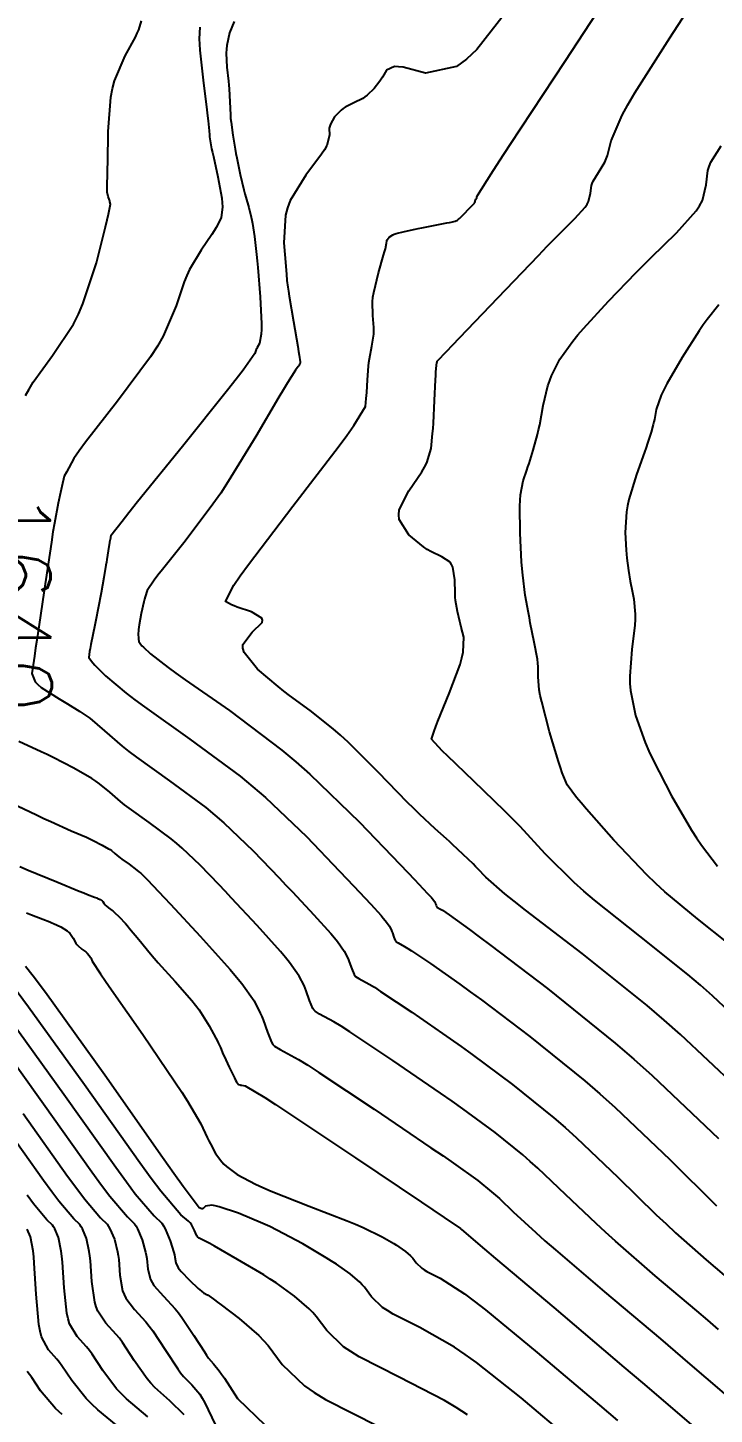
# Model space of a CAD drawing. Header units: metres. Extents: x 837476 to 838477, y 1189012 to 1191014.
# Drawn here: x 837654.7 to 837694.9, y 1190589.2 to 1190670.2 of the extents above; entities that cross this region are included whole.
import ezdxf

# ---------------------------------------------------------------- set-up
doc = ezdxf.new("R2010")
doc.units = ezdxf.units.M
doc.header["$LTSCALE"] = 0.3
doc.layers.add('COTAS 10', color=1, linetype='Continuous')
doc.layers.add('COTAS INT', color=252, linetype='Continuous')
doc.styles.get("Standard").update_dxf_attribs({"font": 'simplex.shx'})

msp = doc.modelspace()

# ---------------------------------------------------------------- linework, layer by layer
at = {"layer": 'COTAS 10'}
for points in [[(837697.138, 1190611.416), (837694.757, 1190613.656), (837694.049, 1190614.276), (837693.319, 1190614.897), (837690.506, 1190617.138), (837687.864, 1190619.24), (837687.241, 1190619.773), (837686.666, 1190620.285), (837684.985, 1190621.956), (837683.508, 1190623.539), (837683.063, 1190623.995), (837682.601, 1190624.459), (837680.803, 1190626.201), (837679.268, 1190627.667), (837678.973, 1190627.957), (837678.734, 1190628.196), (837678.342, 1190628.644), (837678.485, 1190629.127), (837678.583, 1190629.389), (837678.708, 1190629.706), (837679.371, 1190631.315), (837680.007, 1190633.018), (837680.115, 1190633.395), (837680.192, 1190633.73), (837680.224, 1190634.601), (837680.067, 1190635.2), (837680.026, 1190635.365), (837679.985, 1190635.529), (837679.847, 1190636.118), (837679.743, 1190636.757), (837679.723, 1190636.954), (837679.708, 1190637.159), (837679.689, 1190637.968), (837679.58, 1190638.698), (837679.508, 1190638.853), (837679.419, 1190638.987), (837678.946, 1190639.299), (837678.291, 1190639.605), (837678.086, 1190639.735), (837677.871, 1190639.884), (837677.01, 1190640.588), (837676.446, 1190641.489), (837676.418, 1190641.763), (837676.446, 1190642.047), (837677.012, 1190643.164), (837677.776, 1190644.263), (837677.93, 1190644.536), (837678.059, 1190644.796), (837678.314, 1190645.625), (837678.4, 1190646.507), (837678.422, 1190646.801), (837678.443, 1190647.117), (837678.511, 1190648.439), (837678.567, 1190649.646), (837678.58, 1190649.89), (837678.592, 1190650.095), (837678.625, 1190650.508), (837678.649, 1190650.639), (837678.654, 1190650.665), (837678.659, 1190650.687), (837678.673, 1190650.732), (837679.222, 1190651.312), (837679.565, 1190651.671), (837679.989, 1190652.116), (837682.211, 1190654.442), (837684.581, 1190656.908), (837685.099, 1190657.442), (837685.557, 1190657.911), (837686.712, 1190659.065), (837687.318, 1190659.738), (837687.43, 1190659.903), (837687.518, 1190660.059), (837687.634, 1190660.546), (837687.679, 1190660.992), (837687.722, 1190661.121), (837687.779, 1190661.254), (837688.095, 1190661.753), (837688.455, 1190662.352), (837688.539, 1190662.547), (837688.616, 1190662.755), (837688.841, 1190663.608), (837689.476, 1190665.1), (837689.812, 1190665.71), (837690.217, 1190666.406), (837692.261, 1190669.629), (837694.511, 1190673.095)], [(837654.604, 1190648.73), (837654.811, 1190649.107), (837655.05, 1190649.5), (837656.187, 1190651.057), (837657.402, 1190652.901), (837657.691, 1190653.475), (837657.959, 1190654.076), (837658.754, 1190656.477), (837659.28, 1190658.574), (837659.379, 1190658.984), (837659.457, 1190659.319), (837659.568, 1190659.914), (837659.536, 1190660.048), (837659.523, 1190660.094), (837659.508, 1190660.144), (837659.442, 1190660.354), (837659.384, 1190660.597), (837659.375, 1190660.667), (837659.369, 1190660.74), (837659.373, 1190661.012), (837659.396, 1190661.666), (837659.402, 1190661.978), (837659.408, 1190662.348), (837659.43, 1190664.158), (837659.594, 1190666.161), (837659.691, 1190666.653), (837659.809, 1190667.117), (837660.419, 1190668.565), (837661.023, 1190669.652), (837661.137, 1190669.888), (837661.229, 1190670.095), (837661.372, 1190670.612)], [(837695.115, 1190594.161), (837694.482, 1190594.7), (837693.838, 1190595.249), (837691.413, 1190597.303), (837689.087, 1190599.317), (837688.504, 1190599.839), (837687.948, 1190600.347), (837686.164, 1190602.054), (837684.554, 1190603.587), (837684.108, 1190603.984), (837683.663, 1190604.37), (837682.054, 1190605.667), (837680.159, 1190607.056), (837679.533, 1190607.499), (837678.864, 1190607.968), (837676.08, 1190609.873), (837673.554, 1190611.551), (837673.047, 1190611.876), (837672.624, 1190612.141), (837671.789, 1190612.594), (837671.523, 1190612.751), (837671.458, 1190612.83), (837671.396, 1190612.923), (837671.205, 1190613.387), (837671.011, 1190613.947), (837670.948, 1190614.102), (837670.88, 1190614.256), (837670.604, 1190614.812), (837670.042, 1190615.601), (837669.794, 1190615.903), (837669.507, 1190616.24), (837668.137, 1190617.76), (837666.635, 1190619.369), (837666.265, 1190619.763), (837665.914, 1190620.135), (837664.813, 1190621.292), (837663.765, 1190622.289), (837663.448, 1190622.56), (837663.12, 1190622.829), (837661.839, 1190623.78), (837660.658, 1190624.622), (837660.394, 1190624.821), (837660.157, 1190625.006), (837659.526, 1190625.551), (837658.928, 1190626.039), (837658.712, 1190626.188), (837658.474, 1190626.343), (837657.433, 1190626.95), (837656.218, 1190627.581), (837655.871, 1190627.75), (837655.52, 1190627.917), (837654.211, 1190628.504)], [(837680.435, 1190589.181), (837679.774, 1190589.606), (837679.091, 1190590.017), (837676.45, 1190591.381), (837674.108, 1190592.57), (837673.615, 1190592.871), (837673.19, 1190593.159), (837672.213, 1190594.096), (837671.597, 1190594.926), (837671.399, 1190595.147), (837671.189, 1190595.364), (837670.329, 1190596.114), (837669.247, 1190596.883), (837668.897, 1190597.112), (837668.526, 1190597.348), (837667, 1190598.258), (837665.639, 1190599.03), (837665.371, 1190599.179), (837665.15, 1190599.3), (837664.746, 1190599.502), (837664.648, 1190599.583), (837664.62, 1190599.628), (837664.591, 1190599.682), (837664.487, 1190599.955), (837664.3, 1190600.297), (837664.22, 1190600.393), (837664.127, 1190600.491), (837663.69, 1190600.854), (837662.509, 1190602.245), (837661.948, 1190602.991), (837661.284, 1190603.894), (837658.041, 1190608.462), (837654.786, 1190612.997), (837654.116, 1190613.88)], [(837661.756, 1190589.052), (837660.499, 1190590.116), (837660.203, 1190590.41), (837659.929, 1190590.705), (837659.129, 1190591.767), (837658.5, 1190592.719), (837658.335, 1190592.943), (837658.173, 1190593.15), (837657.621, 1190593.755), (837657.181, 1190594.492), (837657.091, 1190594.782), (837657.015, 1190595.108), (837656.852, 1190596.598), (837656.757, 1190598.102), (837656.724, 1190598.437), (837656.687, 1190598.738), (837656.528, 1190599.533), (837656.316, 1190600.037), (837656.245, 1190600.154), (837656.17, 1190600.262), (837655.856, 1190600.571), (837655.066, 1190601.502), (837654.69, 1190602.002)]]:
    msp.add_lwpolyline(points, dxfattribs=at)
at = {"layer": 'COTAS INT'}
for points in [[(837696.121, 1190608.367), (837692.895, 1190611.402), (837691.935, 1190612.243), (837690.946, 1190613.084), (837687.134, 1190616.121), (837683.836, 1190618.654), (837683.171, 1190619.177), (837682.614, 1190619.623), (837681.499, 1190620.588), (837681.046, 1190621.073), (837680.906, 1190621.215), (837680.761, 1190621.361), (837680.183, 1190621.92), (837679.555, 1190622.502), (837679.378, 1190622.663), (837679.2, 1190622.824), (837678.543, 1190623.405), (837677.632, 1190624.264), (837677.292, 1190624.6), (837676.915, 1190624.979), (837675.239, 1190626.7), (837673.457, 1190628.471), (837673.013, 1190628.881), (837672.59, 1190629.256), (837671.242, 1190630.319), (837670.033, 1190631.198), (837669.699, 1190631.457), (837669.364, 1190631.723), (837668.157, 1190632.74), (837667.375, 1190633.718), (837667.308, 1190633.958), (837667.307, 1190634.186), (837667.846, 1190634.9), (837668.426, 1190635.466), (837668.451, 1190635.599), (837668.418, 1190635.723), (837667.807, 1190636.087), (837666.97, 1190636.362), (837666.794, 1190636.43), (837666.641, 1190636.494), (837666.291, 1190636.692), (837666.777, 1190637.652), (837667.152, 1190638.196), (837667.631, 1190638.86), (837670.231, 1190642.263), (837672.878, 1190645.705), (837673.387, 1190646.394), (837673.799, 1190646.969), (837674.479, 1190648.093), (837674.523, 1190648.559), (837674.535, 1190648.72), (837674.546, 1190648.894), (837674.584, 1190649.636), (837674.645, 1190650.442), (837674.671, 1190650.657), (837674.702, 1190650.869), (837674.843, 1190651.602), (837674.955, 1190652.309), (837674.965, 1190652.504), (837674.968, 1190652.699), (837674.904, 1190653.399), (837674.881, 1190654.205), (837674.91, 1190654.467), (837674.953, 1190654.746), (837675.232, 1190655.891), (837675.533, 1190656.92), (837675.59, 1190657.126), (837675.635, 1190657.298), (837675.7, 1190657.631), (837675.717, 1190657.749), (837675.731, 1190657.785), (837675.749, 1190657.823), (837675.85, 1190657.969), (837676.065, 1190658.116), (837676.155, 1190658.154), (837676.259, 1190658.191), (837676.745, 1190658.313), (837677.371, 1190658.439), (837677.562, 1190658.477), (837677.761, 1190658.517), (837678.547, 1190658.676), (837679.236, 1190658.814), (837679.375, 1190658.841), (837679.491, 1190658.863), (837679.722, 1190658.903), (837679.852, 1190658.977), (837679.905, 1190659.02), (837679.966, 1190659.074), (837680.244, 1190659.35), (837680.523, 1190659.64), (837680.584, 1190659.703), (837680.638, 1190659.758), (837680.772, 1190659.892), (837680.842, 1190659.97), (837680.855, 1190659.989), (837680.865, 1190660.007), (837680.878, 1190660.063), (837680.883, 1190660.114), (837680.888, 1190660.129), (837680.895, 1190660.144), (837680.931, 1190660.202), (837680.973, 1190660.271), (837680.982, 1190660.293), (837680.991, 1190660.317), (837681.017, 1190660.415), (837681.815, 1190661.684), (837682.31, 1190662.445), (837682.925, 1190663.385), (837686.136, 1190668.262), (837689.519, 1190673.426)], [(837683.504, 1190672.182), (837680.988, 1190668.945), (837680.371, 1190668.373), (837679.79, 1190667.941), (837677.982, 1190667.553), (837676.671, 1190667.903), (837676.404, 1190667.935), (837676.178, 1190667.941), (837675.706, 1190667.73), (837675.471, 1190667.328), (837675.394, 1190667.214), (837675.312, 1190667.098), (837674.975, 1190666.665), (837674.57, 1190666.268), (837674.445, 1190666.173), (837674.314, 1190666.086), (837673.796, 1190665.828), (837673.287, 1190665.573), (837673.161, 1190665.487), (837673.043, 1190665.394), (837672.671, 1190665.006), (837672.425, 1190664.58), (837672.386, 1190664.463), (837672.359, 1190664.347), (837672.367, 1190663.934), (837672.209, 1190663.326), (837672.078, 1190663.088), (837671.91, 1190662.819), (837670.987, 1190661.595), (837670.078, 1190660.124), (837669.919, 1190659.7), (837669.799, 1190659.267), (837669.698, 1190657.644), (837669.824, 1190656.29), (837669.847, 1190656.028), (837669.864, 1190655.814), (837669.884, 1190655.448), (837669.934, 1190655.052), (837669.97, 1190654.82), (837670.016, 1190654.534), (837670.266, 1190653.059), (837670.516, 1190651.587), (837670.564, 1190651.304), (837670.601, 1190651.075), (837670.657, 1190650.696), (837670.652, 1190650.668), (837670.65, 1190650.652), (837670.647, 1190650.621), (837670.646, 1190650.592), (837670.646, 1190650.585), (837670.645, 1190650.579), (837670.643, 1190650.561), (837670.603, 1190650.499), (837670.577, 1190650.465), (837670.546, 1190650.424), (837670.384, 1190650.214), (837669.907, 1190649.462), (837669.677, 1190649.079), (837669.405, 1190648.621), (837668.071, 1190646.332), (837666.457, 1190643.702), (837666.009, 1190643.028), (837665.56, 1190642.378), (837663.933, 1190640.225), (837662.601, 1190638.566), (837662.337, 1190638.227), (837662.12, 1190637.939), (837661.717, 1190637.336), (837661.6, 1190636.97), (837661.563, 1190636.833), (837661.525, 1190636.68), (837661.371, 1190635.996), (837661.241, 1190635.328), (837661.218, 1190635.184), (837661.2, 1190635.059), (837661.181, 1190634.754), (837661.198, 1190634.58), (837661.203, 1190634.537), (837661.208, 1190634.495), (837661.225, 1190634.363), (837661.341, 1190634.178), (837661.408, 1190634.104), (837661.49, 1190634.019), (837661.91, 1190633.629), (837662.933, 1190632.844), (837663.394, 1190632.51), (837663.934, 1190632.126), (837666.526, 1190630.317), (837669.577, 1190628.015), (837670.404, 1190627.32), (837671.225, 1190626.6), (837674.128, 1190623.793), (837676.475, 1190621.349), (837676.945, 1190620.859), (837677.337, 1190620.449), (837678.106, 1190619.642), (837678.325, 1190619.4), (837678.371, 1190619.346), (837678.41, 1190619.298), (837678.5, 1190619.172), (837678.544, 1190619.083), (837678.555, 1190619.058), (837678.565, 1190619.034), (837678.596, 1190618.944), (837678.626, 1190618.87), (837678.636, 1190618.855), (837678.647, 1190618.843), (837678.689, 1190618.818), (837678.822, 1190618.745), (837678.89, 1190618.703), (837678.971, 1190618.651), (837679.374, 1190618.383), (837680.551, 1190617.523), (837681.12, 1190617.097), (837681.793, 1190616.591), (837685.104, 1190614.085), (837689.07, 1190610.893), (837690.156, 1190609.955), (837691.238, 1190608.992), (837695.104, 1190605.318)], [(837664.785, 1190670.254), (837664.751, 1190669.571), (837664.768, 1190669.26), (837664.796, 1190668.897), (837664.99, 1190667.146), (837665.206, 1190665.418), (837665.247, 1190665.069), (837665.281, 1190664.776), (837665.339, 1190664.187), (837665.35, 1190663.963), (837665.356, 1190663.901), (837665.362, 1190663.838), (837665.391, 1190663.608), (837665.482, 1190663.143), (837665.527, 1190662.931), (837665.581, 1190662.684), (837665.847, 1190661.493), (837666.072, 1190660.26), (837666.101, 1190659.986), (837666.114, 1190659.742), (837666.037, 1190659.104), (837665.752, 1190658.541), (837665.633, 1190658.345), (837665.497, 1190658.131), (837664.862, 1190657.209), (837664.185, 1190656.08), (837664.023, 1190655.735), (837663.871, 1190655.375), (837663.415, 1190653.959), (837662.653, 1190652.19), (837662.31, 1190651.607), (837661.909, 1190650.985), (837659.98, 1190648.405), (837658.1, 1190646.003), (837657.729, 1190645.494), (837657.424, 1190645.051), (837656.993, 1190644.258), (837656.86, 1190644.015), (837656.72, 1190643.41), (837656.681, 1190643.24), (837656.642, 1190643.068), (837656.501, 1190642.438), (837656.291, 1190641.268), (837656.208, 1190640.756), (837656.115, 1190640.162), (837655.689, 1190637.337), (837655.276, 1190634.552), (837655.191, 1190633.982), (837655.119, 1190633.5), (837654.963, 1190632.49), (837655.164, 1190631.994), (837655.317, 1190631.837), (837655.512, 1190631.672), (837656.567, 1190631.003), (837657.052, 1190630.714), (837657.782, 1190630.276), (837658.079, 1190630.073), (837658.358, 1190629.87), (837659.22, 1190629.132), (837660.258, 1190628.235), (837660.648, 1190627.931), (837661.083, 1190627.603), (837663.025, 1190626.219), (837665.133, 1190624.654), (837665.673, 1190624.212), (837666.194, 1190623.766), (837667.918, 1190622.126), (837669.434, 1190620.54), (837669.825, 1190620.128), (837670.202, 1190619.729), (837671.46, 1190618.387), (837672.446, 1190617.293), (837672.653, 1190617.05), (837672.831, 1190616.833), (837673.236, 1190616.265), (837673.435, 1190615.865), (837673.483, 1190615.754), (837673.529, 1190615.643), (837673.668, 1190615.239), (837673.806, 1190614.906), (837673.851, 1190614.838), (837673.898, 1190614.782), (837674.089, 1190614.669), (837674.69, 1190614.343), (837674.995, 1190614.152), (837675.36, 1190613.918), (837677.178, 1190612.71), (837679.426, 1190611.153), (837680.062, 1190610.698), (837680.704, 1190610.234), (837683.071, 1190608.473), (837685.476, 1190606.534), (837686.142, 1190605.957), (837686.808, 1190605.362), (837689.215, 1190603.071), (837691.472, 1190600.866), (837692.043, 1190600.326), (837692.591, 1190599.817), (837694.379, 1190598.235), (837695.966, 1190596.89)], [(837666.802, 1190670.569), (837666.527, 1190669.924), (837666.363, 1190669.172), (837666.341, 1190668.955), (837666.329, 1190668.735), (837666.371, 1190667.91), (837666.462, 1190667.082), (837666.481, 1190666.86), (837666.497, 1190666.641), (837666.535, 1190665.876), (837666.575, 1190665.124), (837666.592, 1190664.914), (837666.613, 1190664.703), (837666.711, 1190663.932), (837666.849, 1190663.11), (837666.896, 1190662.866), (837666.945, 1190662.614), (837667.153, 1190661.647), (837667.368, 1190660.734), (837667.423, 1190660.517), (837667.476, 1190660.315), (837667.65, 1190659.713), (837667.8, 1190659.147), (837667.838, 1190658.968), (837667.874, 1190658.778), (837667.994, 1190658.012), (837668.108, 1190656.967), (837668.142, 1190656.602), (837668.177, 1190656.205), (837668.31, 1190654.495), (837668.39, 1190652.905), (837668.392, 1190652.583), (837668.385, 1190652.313), (837668.287, 1190651.761), (837668.149, 1190651.541), (837668.118, 1190651.478), (837668.089, 1190651.415), (837668.01, 1190651.183), (837667.324, 1190650.207), (837666.912, 1190649.675), (837666.405, 1190649.03), (837663.773, 1190645.753), (837661.15, 1190642.507), (837660.648, 1190641.881), (837660.243, 1190641.373), (837659.59, 1190640.524), (837659.572, 1190640.445), (837659.567, 1190640.423), (837659.562, 1190640.4), (837659.544, 1190640.318), (837659.516, 1190640.165), (837659.505, 1190640.099), (837659.493, 1190640.021), (837659.438, 1190639.653), (837659.36, 1190639.148), (837659.334, 1190638.985), (837659.306, 1190638.811), (837659.189, 1190638.098), (837659.028, 1190637.197), (837658.973, 1190636.905), (837658.913, 1190636.593), (837658.657, 1190635.315), (837658.427, 1190634.172), (837658.384, 1190633.947), (837658.349, 1190633.762), (837658.297, 1190633.422), (837658.45, 1190633.209), (837658.545, 1190633.103), (837658.662, 1190632.978), (837659.274, 1190632.357), (837660.493, 1190631.332), (837660.993, 1190630.952), (837661.563, 1190630.53), (837664.211, 1190628.658), (837667.146, 1190626.479), (837667.897, 1190625.864), (837668.623, 1190625.243), (837671.023, 1190622.959), (837672.955, 1190620.944), (837673.385, 1190620.494), (837673.77, 1190620.089), (837674.783, 1190619.015), (837675.385, 1190618.347), (837675.512, 1190618.198), (837675.621, 1190618.065), (837675.868, 1190617.718), (837675.989, 1190617.474), (837676.019, 1190617.406), (837676.047, 1190617.338), (837676.132, 1190617.092), (837676.216, 1190616.888), (837676.243, 1190616.847), (837676.272, 1190616.812), (837676.389, 1190616.743), (837676.756, 1190616.544), (837676.942, 1190616.427), (837677.165, 1190616.284), (837678.276, 1190615.546), (837679.989, 1190614.338), (837680.591, 1190613.898), (837681.249, 1190613.412), (837684.087, 1190611.279), (837687.289, 1190608.697), (837688.176, 1190607.929), (837689.063, 1190607.138), (837692.266, 1190604.087), (837694.995, 1190601.385)], [(837695.692, 1190616.71), (837693.879, 1190618.155), (837691.971, 1190619.738), (837691.441, 1190620.225), (837690.91, 1190620.734), (837688.987, 1190622.747), (837687.396, 1190624.551), (837687.074, 1190624.928), (837686.804, 1190625.251), (837686.26, 1190625.974), (837685.977, 1190626.679), (837685.872, 1190626.992), (837685.755, 1190627.355), (837685.236, 1190629.087), (837684.772, 1190630.834), (837684.689, 1190631.206), (837684.626, 1190631.529), (837684.565, 1190632.292), (837684.573, 1190632.876), (837684.553, 1190633.086), (837684.524, 1190633.317), (837684.34, 1190634.326), (837684.109, 1190635.444), (837684.051, 1190635.743), (837683.995, 1190636.038), (837683.814, 1190637.067), (837683.667, 1190638.229), (837683.633, 1190638.608), (837683.602, 1190639.011), (837683.514, 1190640.675), (837683.499, 1190642.255), (837683.514, 1190642.607), (837683.538, 1190642.92), (837683.692, 1190643.74), (837683.909, 1190644.365), (837683.972, 1190644.556), (837684.037, 1190644.755), (837684.283, 1190645.537), (837684.528, 1190646.443), (837684.592, 1190646.721), (837684.655, 1190647.01), (837684.869, 1190648.147), (837685.141, 1190649.298), (837685.24, 1190649.595), (837685.349, 1190649.883), (837685.829, 1190650.843), (837686.597, 1190651.911), (837686.888, 1190652.265), (837687.213, 1190652.646), (837688.67, 1190654.234), (837690.301, 1190655.916), (837690.736, 1190656.355), (837691.164, 1190656.784), (837692.651, 1190658.238), (837693.794, 1190659.506), (837694.005, 1190659.817), (837694.171, 1190660.111), (837694.389, 1190661.03), (837694.475, 1190661.87), (837694.556, 1190662.114), (837694.663, 1190662.363), (837695.259, 1190663.305)], [(837695.128, 1190654.025), (837694.437, 1190653.175), (837694.212, 1190652.86), (837693.972, 1190652.509), (837692.985, 1190650.955), (837692.094, 1190649.403), (837691.915, 1190649.054), (837691.765, 1190648.74), (837691.47, 1190647.9), (837691.362, 1190647.327), (837691.33, 1190647.182), (837691.298, 1190647.042), (837691.175, 1190646.585), (837690.963, 1190645.95), (837690.876, 1190645.697), (837690.775, 1190645.411), (837690.306, 1190644.103), (837689.87, 1190642.657), (837689.791, 1190642.284), (837689.729, 1190641.924), (837689.655, 1190640.723), (837689.709, 1190639.701), (837689.728, 1190639.452), (837689.749, 1190639.22), (837689.839, 1190638.506), (837689.951, 1190637.873), (837689.985, 1190637.692), (837690.021, 1190637.508), (837690.163, 1190636.821), (837690.236, 1190635.943), (837690.229, 1190635.638), (837690.209, 1190635.307), (837690.041, 1190633.888), (837689.923, 1190632.328), (837689.935, 1190631.908), (837689.968, 1190631.493), (837690.25, 1190630.035), (837690.823, 1190628.449), (837691.04, 1190627.953), (837691.281, 1190627.431), (837692.362, 1190625.342), (837693.531, 1190623.342), (837693.829, 1190622.878), (837694.115, 1190622.451), (837695.055, 1190621.234)], [(837653.441, 1190625.077), (837655.246, 1190624.221), (837655.677, 1190624.02), (837656.077, 1190623.836), (837657.274, 1190623.304), (837658.162, 1190622.916), (837658.367, 1190622.822), (837658.555, 1190622.734), (837659.089, 1190622.466), (837659.459, 1190622.251), (837659.543, 1190622.196), (837659.62, 1190622.143), (837659.832, 1190621.97), (837660.056, 1190621.776), (837660.14, 1190621.711), (837660.234, 1190621.64), (837660.652, 1190621.341), (837661.107, 1190621.004), (837661.224, 1190620.908), (837661.336, 1190620.812), (837661.708, 1190620.458), (837662.394, 1190619.73), (837662.705, 1190619.398), (837663.067, 1190619.009), (837664.813, 1190617.132), (837666.568, 1190615.187), (837666.936, 1190614.755), (837667.253, 1190614.369), (837667.973, 1190613.359), (837668.326, 1190612.647), (837668.412, 1190612.45), (837668.493, 1190612.252), (837668.741, 1190611.534), (837668.986, 1190610.941), (837669.065, 1190610.821), (837669.149, 1190610.721), (837669.489, 1190610.52), (837670.557, 1190609.94), (837671.099, 1190609.601), (837671.748, 1190609.185), (837674.982, 1190607.037), (837678.301, 1190604.782), (837679.005, 1190604.299), (837679.614, 1190603.877), (837681.037, 1190602.862), (837681.849, 1190602.207), (837682.074, 1190602.012), (837682.3, 1190601.811), (837683.112, 1190601.037), (837684.425, 1190599.828), (837684.965, 1190599.352), (837685.582, 1190598.816), (837688.447, 1190596.372), (837691.709, 1190593.608), (837692.576, 1190592.87), (837693.428, 1190592.144), (837696.372, 1190589.621)], [(837654.27, 1190621.218), (837654.753, 1190621.006), (837656.424, 1190620.306), (837657.747, 1190619.776), (837658.01, 1190619.671), (837658.228, 1190619.584), (837658.642, 1190619.421), (837658.765, 1190619.372), (837658.8, 1190619.357), (837658.835, 1190619.341), (837658.965, 1190619.28), (837659.08, 1190619.209), (837659.105, 1190619.187), (837659.128, 1190619.164), (837659.187, 1190619.074), (837659.255, 1190618.974), (837659.282, 1190618.944), (837659.314, 1190618.914), (837659.462, 1190618.801), (837659.662, 1190618.647), (837659.727, 1190618.592), (837659.796, 1190618.531), (837660.078, 1190618.266), (837660.441, 1190617.879), (837660.561, 1190617.742), (837660.689, 1190617.591), (837661.22, 1190616.937), (837661.902, 1190616.114), (837662.126, 1190615.856), (837662.365, 1190615.585), (837663.352, 1190614.501), (837664.318, 1190613.392), (837664.543, 1190613.106), (837664.749, 1190612.829), (837665.341, 1190611.905), (837665.727, 1190611.185), (837665.804, 1190611.037), (837665.868, 1190610.911), (837665.991, 1190610.641), (837666.093, 1190610.388), (837666.143, 1190610.272), (837666.204, 1190610.137), (837666.505, 1190609.487), (837666.811, 1190608.858), (837666.875, 1190608.737), (837666.929, 1190608.639), (837667.05, 1190608.475), (837667.149, 1190608.454), (837667.189, 1190608.446), (837667.235, 1190608.436), (837667.448, 1190608.393), (837668.587, 1190607.719), (837669.217, 1190607.312), (837669.982, 1190606.81), (837673.884, 1190604.2), (837677.739, 1190601.597), (837679.07, 1190600.699), (837680.02, 1190600.056), (837680.036, 1190600.043), (837680.041, 1190600.039), (837680.045, 1190600.036), (837680.061, 1190600.02), (837680.902, 1190599.308), (837681.426, 1190598.865), (837682.077, 1190598.315), (837685.481, 1190595.44), (837689.581, 1190591.967), (837690.67, 1190591.039), (837691.74, 1190590.127), (837695.44, 1190586.957)], [(837654.663, 1190618.508), (837654.95, 1190618.394), (837655.623, 1190618.133), (837656.02, 1190617.975), (837656.132, 1190617.927), (837656.246, 1190617.877), (837656.666, 1190617.68), (837657.036, 1190617.451), (837657.118, 1190617.38), (837657.191, 1190617.307), (837657.382, 1190617.017), (837657.541, 1190616.732), (837657.594, 1190616.662), (837657.651, 1190616.597), (837657.891, 1190616.391), (837658.119, 1190616.224), (837658.168, 1190616.182), (837658.212, 1190616.143), (837658.322, 1190616.017), (837658.392, 1190615.898), (837658.411, 1190615.863), (837658.43, 1190615.827), (837658.498, 1190615.688), (837658.991, 1190614.941), (837659.278, 1190614.521), (837659.631, 1190614.009), (837661.45, 1190611.391), (837663.337, 1190608.633), (837663.732, 1190608.032), (837664.073, 1190607.501), (837664.844, 1190606.173), (837665.228, 1190605.381), (837665.325, 1190605.187), (837665.417, 1190605.006), (837665.715, 1190604.444), (837666.07, 1190603.959), (837666.199, 1190603.825), (837666.342, 1190603.693), (837666.965, 1190603.216), (837668.043, 1190602.645), (837668.471, 1190602.453), (837668.955, 1190602.246), (837671.174, 1190601.376), (837673.403, 1190600.513), (837673.894, 1190600.311), (837674.331, 1190600.125), (837675.451, 1190599.584), (837676.125, 1190599.186), (837676.28, 1190599.089), (837676.422, 1190598.999), (837676.82, 1190598.722), (837677.102, 1190598.475), (837677.172, 1190598.404), (837677.237, 1190598.331), (837677.439, 1190598.058), (837677.76, 1190597.75), (837677.9, 1190597.656), (837678.062, 1190597.557), (837678.832, 1190597.166), (837680.259, 1190596.246), (837680.835, 1190595.814), (837681.49, 1190595.305), (837684.509, 1190592.825), (837688.152, 1190589.735), (837689.2, 1190588.842)], [(837686.467, 1190587.724), (837683.577, 1190590.175), (837680.962, 1190592.243), (837680.305, 1190592.71), (837679.675, 1190593.132), (837677.641, 1190594.273), (837676.085, 1190595.063), (837675.758, 1190595.263), (837675.475, 1190595.455), (837674.826, 1190596.077), (837674.417, 1190596.629), (837674.285, 1190596.775), (837674.146, 1190596.92), (837673.574, 1190597.418), (837672.771, 1190597.978), (837672.485, 1190598.16), (837672.171, 1190598.355), (837670.809, 1190599.159), (837669.296, 1190599.971), (837668.887, 1190600.171), (837668.483, 1190600.36), (837667.06, 1190600.952), (837665.915, 1190601.332), (837665.686, 1190601.388), (837665.496, 1190601.422), (837665.125, 1190601.366), (837664.995, 1190601.231), (837664.956, 1190601.215), (837664.916, 1190601.209), (837664.761, 1190601.264), (837663.814, 1190602.524), (837663.275, 1190603.277), (837662.616, 1190604.206), (837659.234, 1190609.022), (837655.764, 1190613.857), (837655.049, 1190614.798), (837654.602, 1190615.364)], [(837653.808, 1190612.138), (837656.848, 1190607.903), (837659.876, 1190603.637), (837660.496, 1190602.793), (837661.02, 1190602.096), (837662.123, 1190600.797), (837662.561, 1190600.365), (837662.666, 1190600.215), (837662.764, 1190600.051), (837663.061, 1190599.348), (837663.265, 1190598.669), (837663.304, 1190598.521), (837663.337, 1190598.389), (837663.393, 1190598.057), (837663.522, 1190597.765), (837663.6, 1190597.66), (837663.696, 1190597.544), (837664.196, 1190597.035), (837664.7, 1190596.567), (837664.8, 1190596.477), (837664.882, 1190596.405), (837665.032, 1190596.285), (837665.092, 1190596.262), (837665.117, 1190596.249), (837665.146, 1190596.235), (837665.281, 1190596.16), (837665.653, 1190595.898), (837665.832, 1190595.765), (837666.044, 1190595.605), (837667.083, 1190594.81), (837668.232, 1190593.808), (837668.513, 1190593.518), (837668.778, 1190593.224), (837669.6, 1190592.115), (837670.904, 1190590.863), (837671.473, 1190590.478), (837672.131, 1190590.077), (837675.258, 1190588.489)], [(837652.83, 1190611.278), (837655.655, 1190607.343), (837658.469, 1190603.379), (837659.044, 1190602.595), (837659.532, 1190601.948), (837660.557, 1190600.741), (837660.963, 1190600.34), (837661.061, 1190600.2), (837661.152, 1190600.048), (837661.428, 1190599.394), (837661.62, 1190598.686), (837661.659, 1190598.5), (837661.692, 1190598.317), (837661.758, 1190597.692), (837661.912, 1190597.085), (837662.001, 1190596.914), (837662.109, 1190596.742), (837662.663, 1190596.11), (837663.353, 1190595.369), (837663.546, 1190595.127), (837663.739, 1190594.871), (837664.446, 1190593.814), (837665.056, 1190592.853), (837665.189, 1190592.657), (837665.306, 1190592.492), (837665.598, 1190592.147), (837665.927, 1190591.749), (837666.067, 1190591.55), (837666.228, 1190591.313), (837666.987, 1190590.134), (837668.619, 1190588.568)], [(837663.88, 1190589.179), (837663.037, 1190589.986), (837662.164, 1190590.77), (837661.936, 1190591.02), (837661.713, 1190591.284), (837660.958, 1190592.357), (837660.268, 1190593.402), (837660.086, 1190593.648), (837659.908, 1190593.875), (837659.302, 1190594.54), (837658.824, 1190595.242), (837658.728, 1190595.492), (837658.647, 1190595.767), (837658.487, 1190596.963), (837658.402, 1190598.174), (837658.369, 1190598.458), (837658.332, 1190598.721), (837658.161, 1190599.487), (837657.928, 1190600.04), (837657.851, 1190600.169), (837657.768, 1190600.288), (837657.423, 1190600.628), (837656.554, 1190601.651), (837656.141, 1190602.2), (837655.653, 1190602.864), (837653.268, 1190606.224)], [(837654.461, 1190606.783), (837657.061, 1190603.122), (837657.593, 1190602.398), (837658.043, 1190601.799), (837658.99, 1190600.684), (837659.366, 1190600.314), (837659.456, 1190600.185), (837659.54, 1190600.044), (837659.794, 1190599.44), (837659.976, 1190598.704), (837660.014, 1190598.479), (837660.047, 1190598.245), (837660.123, 1190597.327), (837660.28, 1190596.426), (837660.364, 1190596.203), (837660.466, 1190595.992), (837660.982, 1190595.325), (837661.644, 1190594.601), (837661.837, 1190594.353), (837662.035, 1190594.085), (837662.787, 1190592.947), (837663.497, 1190591.863), (837663.669, 1190591.629), (837663.829, 1190591.424), (837664.318, 1190590.921), (837664.782, 1190590.375), (837664.927, 1190590.142), (837665.08, 1190589.875), (837665.692, 1190588.614)], [(837660.475, 1190588.118), (837658.834, 1190589.462), (837658.47, 1190589.801), (837658.145, 1190590.126), (837657.3, 1190591.178), (837656.733, 1190592.035), (837656.584, 1190592.237), (837656.438, 1190592.424), (837655.94, 1190592.97), (837655.539, 1190593.742), (837655.455, 1190594.071), (837655.382, 1190594.449), (837655.217, 1190596.233), (837655.113, 1190598.03), (837655.079, 1190598.417), (837655.043, 1190598.755), (837654.895, 1190599.579), (837654.703, 1190600.033)], [(837656.737, 1190589.192), (837656.361, 1190589.546), (837655.471, 1190590.588), (837654.966, 1190591.352), (837654.833, 1190591.532), (837654.703, 1190591.699)]]:
    msp.add_lwpolyline(points, dxfattribs=at)

# ---------------------------------------------------------------- texts
at = {"layer": 'COTAS 10', "insert": (837652.217, 1190643.173), "char_height": 3.8, "attachment_point": 7, "rotation": 270.58784}
msp.add_mtext('1640', dxfattribs=at)

doc.saveas('drawing.dxf')
